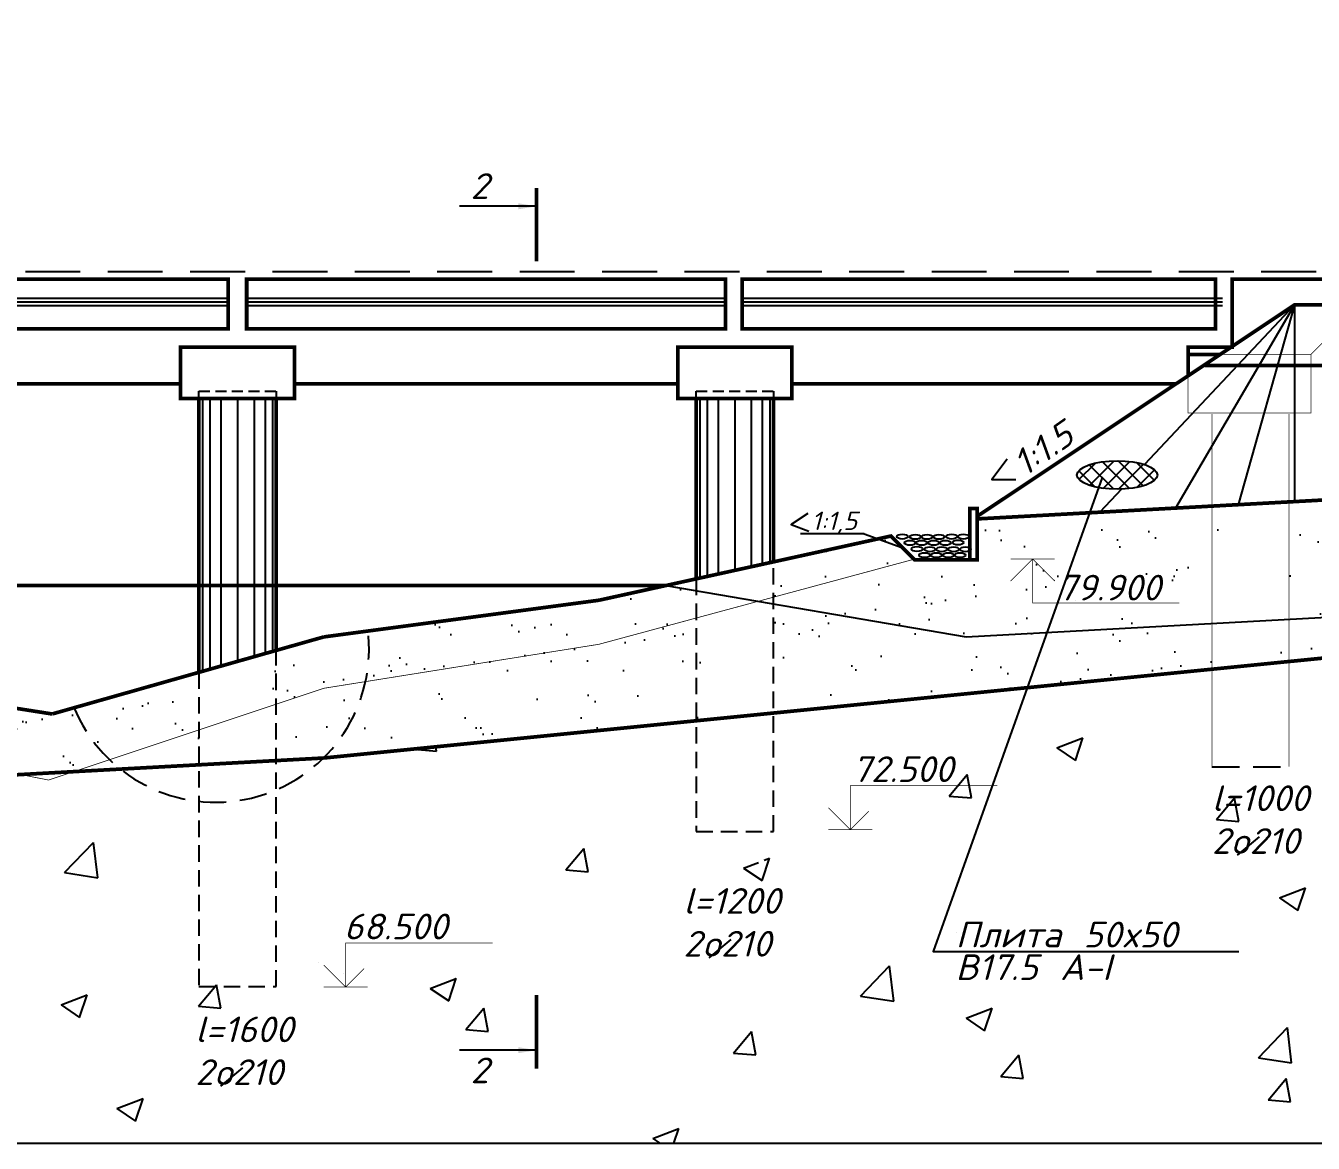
# Model space of a CAD drawing. Extents: x 107 to 891, y -110 to 307.
# Drawn here: x 441.9 to 617.3, y -88.8 to 63.5 of the extents above; entities that cross this region are included whole.
import ezdxf

# ---------------------------------------------------------------- set-up
doc = ezdxf.new("R2010")
doc.units = 0
doc.header["$LTSCALE"] = 1.178451
for name, pattern in [('DASHED2', [9.525, 6.35, -3.175]), ('HIDDEN', [9.525, 6.35, -3.175]), ('HIDDEN2', [4.7625, 3.175, -1.5875])]:
    doc.linetypes.add(name, pattern=pattern)
doc.layers.get('0').update_dxf_attribs({"linetype": 'CONTINUOUS'})
doc.layers.get('DEFPOINTS').update_dxf_attribs({"linetype": 'CONTINUOUS'})
doc.layers.add('2', color=7, linetype='CONTINUOUS')
doc.layers.get('0').off()
doc.styles.add('RAZMER', font='txt.shx', dxfattribs={"oblique": 15, "height": 2.5})
doc.styles.get("Standard").update_dxf_attribs({"font": 'txt.shx', "oblique": 15})
doc.linetypes.add('ZIGZAG', pattern='A,0.75,-0.2,[131,ltypeshp.shx,S=0.2,R=180,X=0.2,Y=0],-0.2', length=1.15)
doc.dimstyles.new('ISO-25_WS', dxfattribs={"dimscale": 1.178451, "dimtxt": 2.5, "dimasz": 2.5, "dimexe": 1.25, "dimexo": 0.625, "dimtad": 1, "dimdec": 4, "dimdsep": 46, "dimtxsty": 'Standard', "dimcen": 2.5, "dimadec": 0, "dimazin": 0, "dimtfac": 1, "dimtdec": 4, "dimtmove": 0, "dimatfit": 3, "dimfxl": 1, "dimtolj": 1, "dimtzin": 0, "dimarcsym": 0})
pattern_1 = [(37.5, (0, 121), (-0.32001, 9.788265), [0, -7.7216, 0, -8.636, 0, -8.255]), (7.5, (0, 121), (8.99047, 14.3365), [0, -4.1656, 0, -6.9596, 0, -2.667]), (327.5, (-6.248, 121), (15.81985, 0.02874), [0, -2.54, 0, -9.144, 0, -11.938]), (317.5, (-6.248, 121), (15.27113, 4.45859), [0, -1.27, 0, -5.9944, 0, -6.858])]

# ---------------------------------------------------------------- blocks, each defined once
blk = doc.blocks.new('_OBLIQUE')
at = {"color": 0, "linetype": 'ByBlock'}
blk.add_line((-0.5, -0.5), (0.5, 0.5), dxfattribs=at)
blk = doc.blocks.new('*D16')
at = {"color": 0, "linetype": 'ByBlock'}
for p, q in [((563, -9.9), (563, -16.25)), ((570.5, -9.9), (570.5, -16.25)), ((563, -15), (570.5, -15))]:
    blk.add_line(p, q, dxfattribs=at)
at = {"layer": 'DEFPOINTS', "color": 0, "linetype": 'ByBlock'}
for p in [(563, -9.27), (570.5, -9.27), (570.5, -15)]:
    blk.add_point(p, dxfattribs=at)
at = {"color": 0, "linetype": 'ByBlock', "xscale": 2.5, "yscale": 2.5, "zscale": 2.5, "rotation": 180}
blk.add_blockref('_OBLIQUE', (563, -15), dxfattribs=at)
at = {"color": 0, "linetype": 'ByBlock', "xscale": 2.5, "yscale": 2.5, "zscale": 2.5}
blk.add_blockref('_OBLIQUE', (570.5, -15), dxfattribs=at)
at = {"color": 0, "linetype": 'ByBlock', "insert": (566.75, -13.12), "char_height": 2.5, "attachment_point": 5, "style": 'RAZMER'}
blk.add_mtext('\\A1;150', dxfattribs=at)
blk = doc.blocks.new('*D19')
at = {"color": 0, "linetype": 'ByBlock'}
for p, q in [((570.5, 4), (559.94, 4)), ((570.5, -1.65), (570.5, 5.25)), ((571.5, 4), (570.5, 4)), ((571.5, -1.65), (571.5, 5.25)), ((571.5, 4), (574, 4))]:
    blk.add_line(p, q, dxfattribs=at)
at = {"layer": 'DEFPOINTS', "color": 0, "linetype": 'ByBlock'}
for p in [(570.5, 4), (570.5, -2.27), (571.5, -2.27)]:
    blk.add_point(p, dxfattribs=at)
at = {"color": 0, "linetype": 'ByBlock', "xscale": 2.5, "yscale": 2.5, "zscale": 2.5}
blk.add_blockref('_OBLIQUE', (570.5, 4), dxfattribs=at)
at = {"color": 0, "linetype": 'ByBlock', "xscale": 2.5, "yscale": 2.5, "zscale": 2.5, "rotation": 180}
blk.add_blockref('_OBLIQUE', (571.5, 4), dxfattribs=at)
at = {"color": 0, "linetype": 'ByBlock', "insert": (562.72, 5.88), "char_height": 2.5, "attachment_point": 5, "style": 'RAZMER'}
blk.add_mtext('\\A1;20', dxfattribs=at)
blk = doc.blocks.new('*D21')
at = {"color": 0, "linetype": 'ByBlock'}
for p, q in [((606.25, 29.6), (606.25, 47.62)), ((622.25, 29.6), (622.25, 47.62)), ((606.25, 46.38), (622.25, 46.38))]:
    blk.add_line(p, q, dxfattribs=at)
at = {"layer": 'DEFPOINTS', "color": 0, "linetype": 'ByBlock'}
for p in [(622.25, 46.38), (606.25, 28.98), (622.25, 28.98)]:
    blk.add_point(p, dxfattribs=at)
at = {"color": 0, "linetype": 'ByBlock', "xscale": 2.5, "yscale": 2.5, "zscale": 2.5, "rotation": 180}
blk.add_blockref('_OBLIQUE', (606.25, 46.38), dxfattribs=at)
at = {"color": 0, "linetype": 'ByBlock', "xscale": 2.5, "yscale": 2.5, "zscale": 2.5}
blk.add_blockref('_OBLIQUE', (622.25, 46.38), dxfattribs=at)
at = {"color": 0, "linetype": 'ByBlock', "insert": (614.25, 48.25), "char_height": 2.5, "attachment_point": 5, "style": 'RAZMER'}
blk.add_mtext('\\A1;320', dxfattribs=at)
blk = doc.blocks.new('*D22')
at = {"color": 0, "linetype": 'ByBlock'}
for p, q in [((183.5, 30.23), (183.5, 61.25)), ((183.5, 60), (622.25, 60)), ((622.25, 30.23), (622.25, 61.25))]:
    blk.add_line(p, q, dxfattribs=at)
at = {"layer": 'DEFPOINTS', "color": 0, "linetype": 'ByBlock'}
for p in [(622.25, 60), (183.5, 29.6), (622.25, 29.6)]:
    blk.add_point(p, dxfattribs=at)
at = {"color": 0, "linetype": 'ByBlock', "xscale": 2.5, "yscale": 2.5, "zscale": 2.5, "rotation": 180}
blk.add_blockref('_OBLIQUE', (183.5, 60), dxfattribs=at)
at = {"color": 0, "linetype": 'ByBlock', "xscale": 2.5, "yscale": 2.5, "zscale": 2.5}
blk.add_blockref('_OBLIQUE', (622.25, 60), dxfattribs=at)
at = {"color": 0, "linetype": 'ByBlock', "insert": (402.88, 61.88), "char_height": 2.5, "attachment_point": 5, "style": 'RAZMER'}
blk.add_mtext('\\A1;8775', dxfattribs=at)
blk = doc.blocks.new('*D50')
at = {"color": 0, "linetype": 'ByBlock'}
for p, q in [((404, 29.605), (404, 47.48)), ((469.5, 29.605), (469.5, 47.48)), ((404, 46.23), (469.5, 46.23))]:
    blk.add_line(p, q, dxfattribs=at)
at = {"layer": 'DEFPOINTS', "color": 0, "linetype": 'ByBlock'}
for p in [(469.5, 46.23), (404, 28.98), (469.5, 28.98)]:
    blk.add_point(p, dxfattribs=at)
at = {"color": 0, "linetype": 'ByBlock', "xscale": 2.5, "yscale": 2.5, "zscale": 2.5, "rotation": 180}
blk.add_blockref('_OBLIQUE', (404, 46.23), dxfattribs=at)
at = {"color": 0, "linetype": 'ByBlock', "xscale": 2.5, "yscale": 2.5, "zscale": 2.5}
blk.add_blockref('_OBLIQUE', (469.5, 46.23), dxfattribs=at)
at = {"color": 0, "linetype": 'ByBlock', "insert": (436.75, 48.105), "char_height": 2.5, "attachment_point": 5, "style": 'RAZMER'}
blk.add_mtext('\\A1;1350', dxfattribs=at)
blk = doc.blocks.new('*D51')
at = {"color": 0, "linetype": 'ByBlock'}
for p, q in [((472, 29.605), (472, 47.48)), ((537.25, 29.605), (537.25, 47.48)), ((472, 46.23), (537.25, 46.23))]:
    blk.add_line(p, q, dxfattribs=at)
at = {"layer": 'DEFPOINTS', "color": 0, "linetype": 'ByBlock'}
for p in [(537.25, 46.23), (472, 28.98), (537.25, 28.98)]:
    blk.add_point(p, dxfattribs=at)
at = {"color": 0, "linetype": 'ByBlock', "xscale": 2.5, "yscale": 2.5, "zscale": 2.5, "rotation": 180}
blk.add_blockref('_OBLIQUE', (472, 46.23), dxfattribs=at)
at = {"color": 0, "linetype": 'ByBlock', "xscale": 2.5, "yscale": 2.5, "zscale": 2.5}
blk.add_blockref('_OBLIQUE', (537.25, 46.23), dxfattribs=at)
at = {"color": 0, "linetype": 'ByBlock', "insert": (504.625, 48.105), "char_height": 2.5, "attachment_point": 5, "style": 'RAZMER'}
blk.add_mtext('\\A1;1350', dxfattribs=at)
blk = doc.blocks.new('*D52')
at = {"color": 0, "linetype": 'ByBlock'}
for p, q in [((539.5, 29.605), (539.5, 47.48)), ((604, 29.605), (604, 47.48)), ((539.5, 46.23), (604, 46.23))]:
    blk.add_line(p, q, dxfattribs=at)
at = {"layer": 'DEFPOINTS', "color": 0, "linetype": 'ByBlock'}
for p in [(604, 46.23), (539.5, 28.98), (604, 28.98)]:
    blk.add_point(p, dxfattribs=at)
at = {"color": 0, "linetype": 'ByBlock', "xscale": 2.5, "yscale": 2.5, "zscale": 2.5, "rotation": 180}
blk.add_blockref('_OBLIQUE', (539.5, 46.23), dxfattribs=at)
at = {"color": 0, "linetype": 'ByBlock', "xscale": 2.5, "yscale": 2.5, "zscale": 2.5}
blk.add_blockref('_OBLIQUE', (604, 46.23), dxfattribs=at)
at = {"color": 0, "linetype": 'ByBlock', "insert": (571.75, 48.105), "char_height": 2.5, "attachment_point": 5, "style": 'RAZMER'}
blk.add_mtext('\\A1;1350', dxfattribs=at)
blk = doc.blocks.new('*D53')
at = {"color": 0, "linetype": 'ByBlock'}
for p, q in [((537.25, 29.6), (537.25, 47.52)), ((539.5, 29.6), (539.5, 47.52)), ((537.25, 46.27), (539.5, 46.27))]:
    blk.add_line(p, q, dxfattribs=at)
at = {"layer": 'DEFPOINTS', "color": 0, "linetype": 'ByBlock'}
for p in [(539.5, 46.27), (537.25, 28.98), (539.5, 28.98)]:
    blk.add_point(p, dxfattribs=at)
at = {"color": 0, "linetype": 'ByBlock', "xscale": 2.5, "yscale": 2.5, "zscale": 2.5, "rotation": 180}
blk.add_blockref('_OBLIQUE', (537.25, 46.27), dxfattribs=at)
at = {"color": 0, "linetype": 'ByBlock', "xscale": 2.5, "yscale": 2.5, "zscale": 2.5}
blk.add_blockref('_OBLIQUE', (539.5, 46.27), dxfattribs=at)
at = {"color": 0, "linetype": 'ByBlock', "insert": (538.38, 48.15), "char_height": 2.5, "attachment_point": 5, "style": 'RAZMER'}
blk.add_mtext('\\A1;5', dxfattribs=at)
blk = doc.blocks.new('*D54')
at = {"color": 0, "linetype": 'ByBlock'}
for p, q in [((469.5, 30.23), (469.5, 47.48)), ((472, 30.23), (472, 47.48)), ((472, 46.23), (469.5, 46.23))]:
    blk.add_line(p, q, dxfattribs=at)
at = {"layer": 'DEFPOINTS', "color": 0, "linetype": 'ByBlock'}
for p in [(469.5, 46.23), (469.5, 29.605), (472, 29.605)]:
    blk.add_point(p, dxfattribs=at)
at = {"color": 0, "linetype": 'ByBlock', "xscale": 2.5, "yscale": 2.5, "zscale": 2.5, "rotation": 180}
blk.add_blockref('_OBLIQUE', (469.5, 46.23), dxfattribs=at)
at = {"color": 0, "linetype": 'ByBlock', "xscale": 2.5, "yscale": 2.5, "zscale": 2.5}
blk.add_blockref('_OBLIQUE', (472, 46.23), dxfattribs=at)
at = {"color": 0, "linetype": 'ByBlock', "insert": (470.75, 48.105), "char_height": 2.5, "attachment_point": 5, "style": 'RAZMER'}
blk.add_mtext('\\A1;5', dxfattribs=at)
blk = doc.blocks.new('*D59')
at = {"color": 0, "linetype": 'ByBlock'}
for p, q in [((604, 30.23), (604, 47.54)), ((606.25, 30.23), (606.25, 47.54)), ((606.25, 46.29), (604, 46.29))]:
    blk.add_line(p, q, dxfattribs=at)
at = {"layer": 'DEFPOINTS', "color": 0, "linetype": 'ByBlock'}
for p in [(604, 46.29), (604, 29.6), (606.25, 29.6)]:
    blk.add_point(p, dxfattribs=at)
at = {"color": 0, "linetype": 'ByBlock', "xscale": 2.5, "yscale": 2.5, "zscale": 2.5, "rotation": 180}
blk.add_blockref('_OBLIQUE', (604, 46.29), dxfattribs=at)
at = {"color": 0, "linetype": 'ByBlock', "xscale": 2.5, "yscale": 2.5, "zscale": 2.5}
blk.add_blockref('_OBLIQUE', (606.25, 46.29), dxfattribs=at)
at = {"color": 0, "linetype": 'ByBlock', "insert": (605.12, 48.17), "char_height": 2.5, "attachment_point": 5, "style": 'RAZMER'}
blk.add_mtext('\\A1;5', dxfattribs=at)

msp = doc.modelspace()

# ---------------------------------------------------------------- hatches: boundary and pattern name
at = {"layer": '2'}
h = msp.add_hatch(dxfattribs=at)
h.set_pattern_fill('AR-SAND', color=256, scale=0.2, style=0)
h.set_pattern_definition(pattern_1)
h.paths.add_polyline_path([(707.5, 1.7276676), (707.5, 3.7276676), (612.65, -1.4459687), (612.65, -4.480696)])
h.paths.add_polyline_path([(707.5, -12.2723324), (707.5, 1.7276676), (612.65, -4.480696), (612.65, -17.4459687)])
h.paths.add_polyline_path([(707.5, -13.7723324), (707.5, -12.2723324), (612.65, -17.4459687), (612.65, -23.2573324)])
h.paths.add_polyline_path([(581.0285979, -19.1707725), (578.348026, -26.6875298), (604.65, -24.0573324), (604.65, -17.8823324)])
h.paths.add_polyline_path([(585.6367254, -6.2488376), (581.0285979, -19.1707725), (604.65, -17.8823324), (604.65, -5.0043324)])
h.paths.add_polyline_path([(604.65, -5.0043324), (604.65, -1.8823324), (586.8475917, -2.8533728), (585.6367254, -6.2488376)])
h.paths.add_polyline_path([(585.6367254, -6.2488376), (586.8475917, -2.8533728), (571.5, -3.6905142), (571.5, -7.1741505)])
h.paths.add_polyline_path([(582.2362767, -15.6775694), (600.5177952, -15.6775694), (600.5177952, -10.4275694), (582.2362767, -10.4275694)], flags=25)
h = msp.add_hatch(dxfattribs=at)
h.set_pattern_fill('ANSI37', color=256, scale=0.5, style=0)
h.set_pattern_definition([(45, (0, -208.7723), (-1.122532, 1.122532), []), (135, (0, -208.7723), (-1.122532, -1.122532), [])])
edge = h.paths.add_edge_path()
edge.add_ellipse((590.5929134, 2.2909812), major_axis=(5.4890911, 0), ratio=0.3537259474, start_angle=0, end_angle=360)
h = msp.add_hatch(dxfattribs=at)
h.set_pattern_fill('AR-SAND', color=256, scale=0.2, style=0)
h.set_pattern_definition(pattern_1)
h.paths.add_polyline_path([(581.0285979, -19.1707725), (582.4587562, -15.1603773), (579.0622565, -15.1603773), (579.0622565, -9.1173578), (579.1052759, -9.1603773), (579.0622565, -9.1603773), (579.0622565, -15.1603773), (582.4587562, -15.1603773), (585.6367254, -6.2488376), (571.5, -7.1741505), (571.5, -9.2723324), (570.5, -9.2723324), (563, -9.2723324), (562.9133858, -9.1857182), (542.5, -14.6973324), (542.5, -15.0667768), (570, -19.7723324)])
h.paths.add_polyline_path([(578.348026, -26.6875298), (581.0285979, -19.1707725), (570, -19.7723324), (542.5, -15.0667768), (542.5, -30.2723324)])
h.paths.add_polyline_path([(562.9133858, -9.1857182), (559.7540984, -6.0264307), (542.5, -9.8223324), (542.5, -14.6973324)])
h.paths.add_polyline_path([(520, -20.7723324), (486.9893844, -26.0540309, -0.1646828178), (483.0182694, -36.2205054), (534.5, -31.0723324), (534.5, -16.8573324)])
h.paths.add_polyline_path([(582.2362767, -15.6775694), (600.5177952, -15.6775694), (600.5177952, -10.4275694), (582.2362767, -10.4275694)], flags=9)
h = msp.add_hatch(dxfattribs=at)
h.set_pattern_fill('AR-SAND', color=256, scale=0.2, style=0)
h.set_pattern_definition(pattern_1)
h.paths.add_polyline_path([(482.5, -19.7723324), (474.75, -21.9716567), (474.75, -29.3556657), (482.5, -26.7723324), (520, -20.7723324), (534.5, -16.8573324), (534.5, -13.6978879), (529.0909091, -12.7723324), (520, -14.7723324)])
h.paths.add_polyline_path([(482.5, -36.2723324), (483.0182694, -36.2205054, 0.1646828178), (486.9893844, -26.0540309), (482.5, -26.7723324), (474.75, -29.3556657), (474.75, -36.6950596)])
h.paths.add_polyline_path([(466.75, -32.0223324), (466.75, -24.241927), (445.5, -30.2723324), (420, -26.2723324), (407, -25.6223324), (407, -33.5147566), (419.5, -34.2723324), (441.1913229, -38.5255329), (448.423913, -38.131028)])
h.paths.add_polyline_path([(466.75, -37.1314233), (466.75, -32.0223324), (456.3728006, -35.4813988, 0.0416095835), (458.2511247, -37.5949983)], flags=17)
h.paths.add_polyline_path([(419.5, -34.2723324), (419.1023088, -34.2482299, -0.0967129532), (415.859002, -39.9072959), (441.1913229, -38.5255329)])
h.paths.add_polyline_path([(407, -33.5147566), (407, -40.3905142), (415.859002, -39.9072959, 0.0967129532), (419.1023088, -34.2482299)])

# ---------------------------------------------------------------- linework, layer by layer
for p, q in [((556.1326906, -5.7027302), (547.4508143, -5.7027302)), ((556.1326906, -5.7027302), (561.2506909, -7.5739079)), ((494.8243202, -35.0754955), (497.8607216, -35.3411462)), ((494.8261922, -35.0757295), (494.8591817, -35.0364142)), ((497.8591818, -35.3445724), (497.7490359, -34.7474288)), ((575.5093185, -34.6041514), (575.5093185, -34.6041514)), ((582.3709587, -34.8937077), (584.8978652, -36.5981277)), ((582.3721971, -34.8943312), (585.9291385, -33.5289493)), ((584.8976775, -36.5978162), (585.9277143, -33.5280168)), ((613.9837172, -35.7648685), (613.9837172, -35.7648685)), ((567.7000598, -41.4513638), (570.1490806, -38.5327344)), ((570.7327172, -41.7206861), (570.1453615, -38.5364032)), ((567.6979547, -41.4511124), (570.7343562, -41.7167631)), ((604.1369936, -44.6391809), (606.5860144, -41.7205515)), ((607.1694848, -44.9087429), (606.5821292, -41.7244601)), ((604.134772, -44.6389209), (607.1711735, -44.9045716)), ((447.1964282, -51.8951057), (451.1531637, -47.771337)), ((451.7144512, -52.5954582), (451.1532037, -47.7709944)), ((515.4977312, -51.501838), (517.946752, -48.5832087)), ((518.5301377, -51.770946), (517.9427821, -48.5866631)), ((539.6889, -51.2789138), (541.7180399, -50.5)), ((542.2143794, -52.9823877), (543.2444161, -49.9125884)), ((542.5, -50.1998336), (543.2458414, -49.9135319)), ((447.1963169, -51.8955988), (451.7143016, -52.5963117)), ((515.4956236, -51.5015549), (518.532025, -51.7672056)), ((539.6876747, -51.2782613), (542.2145813, -52.9826813)), ((612.6951731, -55.3474349), (616.2521145, -53.982053)), ((615.2205348, -57.0508374), (616.2505715, -53.981038)), ((612.6938369, -55.3467473), (615.2207434, -57.0511673)), ((498.1550196, -58.4031497), (498.1550196, -58.4031497)), ((498.8042585, -61.0140403), (498.8042585, -61.0140403)), ((568.662939, -60.008182), (568.662939, -60.008182)), ((481.747972, -64.081106), (481.747972, -64.081106)), ((555.6280445, -68.7120369), (559.5847801, -64.5882681)), ((560.1460842, -69.4123653), (559.5848367, -64.5879016)), ((485.1547076, -65.5861772), (485.1547076, -65.5861772)), ((497.0056029, -67.6634965), (500.5625443, -66.2981146)), ((499.5310812, -69.3669593), (500.561118, -66.2971599)), ((465.4379427, -70.0992815), (467.8869635, -67.1806522)), ((468.4706815, -70.3679099), (467.8833259, -67.1836271)), ((497.0043908, -67.6628149), (499.5312973, -69.3672349)), ((446.7065418, -69.920364), (449.2334483, -71.624784)), ((446.7077407, -69.9210747), (450.2646821, -68.5556928)), ((449.233218, -71.6245264), (450.2632547, -68.554727)), ((465.4360681, -70.0990157), (468.4724695, -70.3646664)), ((555.6279487, -68.7127091), (560.1459334, -69.413422)), ((501.8748765, -73.2870986), (504.3238973, -70.3684693)), ((504.9074492, -73.5559668), (504.3200935, -70.3716839)), ((570.010553, -71.7313009), (572.5374595, -73.4357209)), ((570.011876, -71.7320175), (573.5688174, -70.3666356)), ((572.5372366, -73.4354089), (573.5672733, -70.3656095)), ((501.8728854, -73.2868241), (504.9092868, -73.5524748)), ((538.3118103, -76.4749157), (540.7608311, -73.5562864)), ((541.3442168, -76.7440237), (540.7568612, -73.5597408)), ((609.8438527, -77.1205025), (613.8005883, -72.9967337)), ((614.3619007, -77.8208189), (613.8006532, -72.9963552)), ((538.3097027, -76.4746326), (541.3461041, -76.7402833)), ((574.7487441, -79.6627328), (577.1977649, -76.7441035)), ((577.7809845, -79.9320805), (577.1936289, -76.7477976)), ((609.8437647, -77.1212642), (614.3617493, -77.8219772)), ((574.7465199, -79.662441), (577.7829214, -79.9280917)), ((611.1856779, -82.8505499), (613.6346987, -79.9319206)), ((614.2177522, -83.1201374), (613.6303966, -79.9358545)), ((454.3211069, -84.0473685), (456.8480134, -85.7517884)), ((454.3223058, -84.0480791), (457.8792472, -82.6826972)), ((456.8477831, -85.7515308), (457.8778198, -82.6817314)), ((611.1833372, -82.8502495), (614.2197387, -83.1159002)), ((527.3285789, -88.1166002), (530.8855203, -86.7512183)), ((530.205465, -88.7723324), (530.8839752, -86.7501811)), ((107.5, -88.7723324), (707.5, -88.7723324)), ((527.3272691, -88.1158545), (528.3005375, -88.7723324)), ((562.0461173, -88.7703936), (562.0461173, -88.7703936))]:
    msp.add_line(p, q, dxfattribs=at)
for points, const_width in [([(511.5, 31.4129553), (511.5, 41.4129553)], 0.5), ([(600.25, 18.7276676), (600.25, 19.7276676), (606.25, 19.7276676), (606.25, 28.9776676), (622.25, 28.9776676), (622.25, 25.6004826)], 0.5), ([(600.25, 15.811001), (600.25, 18.7276676), (604.625, 18.7276676)], 0.5), ([(602.5, 17.2276676), (632.25, 17.2276676), (632.25, -0.2950596)], 0.5), ([(410.75, 14.7276676), (463, 14.7276676)], 0.5), ([(410.75, 14.7276676), (463, 14.7276676)], 0.5), ([(478.5, 14.7276676), (530.75, 14.7276676)], 0.5), ([(546.25, 14.7276676), (598.625, 14.7276676)], 0.5), ([(465.5, 12.7276676), (465.5, -24.5966567)], 0.5), ([(476, 12.7276676), (476, -21.616927)], 0.5), ([(533.25, 12.7276676), (533.25, -11.8573324)], 0.5), ([(543.75, 12.7276676), (543.75, -9.5473324)], 0.5), ([(571.5, -3.6905142), (707.5, 3.7276676)], 0.5), ([(576.0622565, -9.1603773), (582.0622565, -9.1603773)], 0.1), ([(579.0622565, -9.1603773), (576.0622565, -12.1603773)], 0.1), ([(579.0622565, -9.1603773), (579.0622565, -15.1603773), (599.0622565, -15.1603773)], 0.1), ([(579.1052759, -9.1603773), (582.1052759, -12.1603773)], 0.1), ([(277.55, -12.7723324), (529.0909091, -12.7723324)], 0.5), ([(482.5, -36.2723324), (707.5, -13.7723324)], 0.5), ([(482.5, -19.7723324), (520, -14.7723324)], 0.5), ([(445.5, -30.2723324), (482.5, -19.7723324)], 0.5), ([(420, -26.2723324), (445.5, -30.2723324)], 0.5), ([(345, -43.7723324), (482.5, -36.2723324)], 0.5), ([(554.25, -46.0422693), (554.25, -40.0422693), (574.25, -40.0422693)], 0.1), ([(554.25, -46.0422693), (551.25, -43.0422693)], 0.1), ([(554.25, -46.0422693), (556.75, -43.5422693)], 0.1), ([(551.25, -46.0422693), (557.25, -46.0422693)], 0.1), ([(485.5, -67.4834954), (485.5, -61.4834954), (505.5, -61.4834954)], 0.1), ([(485.5, -67.4834954), (482.5, -64.4834954)], 0.1), ([(485.5, -67.4834954), (488, -64.9834954)], 0.1), ([(482.5, -67.4834954), (488.5, -67.4834954)], 0.1), ([(511.5, -78.5870447), (511.5, -68.5870447)], 0.5)]:
    msp.add_lwpolyline(points, dxfattribs=dict(at, const_width=const_width))
at = {"layer": '2', "linetype": 'HIDDEN'}
msp.add_lwpolyline([(707.5, 30), (107.5, 30)], dxfattribs=at)
at = {"layer": '2', "const_width": 0.5}
for points in [[(404, 22.23), (469.5, 22.23), (469.5, 28.98), (404, 28.98)], [(472, 22.23), (537.25, 22.23), (537.25, 28.98), (472, 28.98)], [(539.5, 22.23), (604, 22.23), (604, 28.98), (539.5, 28.98)], [(463, 12.7276676), (478.5, 12.7276676), (478.5, 19.7276676), (463, 19.7276676)], [(530.75, 12.7276676), (546.25, 12.7276676), (546.25, 19.7276676), (530.75, 19.7276676)], [(570.5, -2.2723324), (571.5, -2.2723324), (571.5, -9.2723324), (570.5, -9.2723324)]]:
    msp.add_lwpolyline(points, close=True, dxfattribs=at)
at = {"layer": '2'}
for points in [[(404, 26.3928697), (469.4240914, 26.3928697)], [(472.0188997, 26.3928697), (537.25, 26.3928697)], [(539.5, 26.3928697), (604.9364656, 26.3928697)], [(404, 25.8928697), (469.4240914, 25.8928697)], [(404, 25.3928697), (469.4240914, 25.3928697)], [(472.0188997, 25.8928697), (537.25, 25.8928697)], [(472.0188997, 25.3928697), (537.25, 25.3928697)], [(539.5, 25.8928697), (604.9364656, 25.8928697)], [(539.5, 25.3928697), (604.9364656, 25.3928697)], [(614.75, 25.4776676), (594.3326688, 3.7122532)], [(614.75, 25.4776676), (598.5273885, -2.216293)], [(614.75, 25.4776676), (607.0608235, -1.7508329)], [(614.75, 25.4776676), (614.75, -1.3314233)], [(466, 12.7276676), (466, -24.4547648)], [(467, 12.7276676), (467, -24.170981)], [(468.5, 12.7276676), (468.5, -23.7453053)], [(470.75, 12.7276676), (470.75, -23.1067918)], [(473, 12.7276676), (473, -22.4682783)], [(474.5, 12.7276676), (474.5, -22.0426026)], [(475.5, 12.7276676), (475.5, -21.7588188)], [(533.75, 12.7276676), (533.75, -11.7473324)], [(534.75, 12.7276676), (534.75, -11.5273324)], [(536.25, 12.7276676), (536.25, -11.1973324)], [(538.5, 12.7276676), (538.5, -10.7023324)], [(540.75, 12.7276676), (540.75, -10.2073324)], [(542.25, 12.7276676), (542.25, -9.8773324)], [(543.25, 12.7276676), (543.25, -9.6573324)], [(575.611789, 4.4385846), (573.5334396, 1.6702535), (576.7664308, 1.6702535)], [(588.5654361, 1.9637407), (565.5287188, -62.6349405), (607.16134, -62.6349405)], [(591.1888157, 0.3608228), (588.2452095, -2.7771391)], [(548.4675397, -2.9456614), (546.1573427, -4.4728266), (548.5933366, -5.3419423)], [(607, -49.5), (610, -47)], [(535, -63.5), (538, -61)], [(468.5, -81), (471.5, -78.5)]]:
    msp.add_lwpolyline(points, dxfattribs=at)
for points in [[(571.5, -3.3556657, 0.5, 0.5, 0), (614.75, 25.4776676, 0.5, 0.5, 0), (707.5, 25.4776676, 0, 0, 0)], [(570.5, -9.2723324, 0.5, 0.5, 0), (563, -9.2723324, 0.5, 0.5, 0), (559.7540984, -6.0264307, 0.5, 0.5, 0), (520, -14.7723324, 0, 0, 0)]]:
    msp.add_lwpolyline(points, format="xyseb", dxfattribs=at)
at = {"layer": '2', "linetype": 'HIDDEN2', "const_width": 0.1}
for points in [[(622.25, 25.284871), (622.25, 23.9776676), (617, 18.7276676)], [(604.625, 18.7276676), (617, 18.7276676), (617, 10.7276676), (600.25, 10.7276676), (600.25, 15.811001)], [(603.5, 10.6161257), (603.5, -37.4688743)], [(614, 10.6161257), (614, -37.4688743)]]:
    msp.add_lwpolyline(points, dxfattribs=at)
at = {"layer": '2', "linetype": 'DASHED2', "ltscale": 0.2}
for points in [[(465.5, 12.7276676), (465.5, 13.7276676), (476, 13.7276676), (476, 12.7276676)], [(533.25, 12.7276676), (533.25, 13.7276676), (543.75, 13.7276676), (543.75, 12.7276676)]]:
    msp.add_lwpolyline(points, dxfattribs=at)
at = {"layer": '2', "linetype": 'HIDDEN2', "ltscale": 0.7, "const_width": 0.1}
msp.add_lwpolyline([(242.6711852, -9.7134168), (282.5, -19.2723324), (307.5, -31.2723324), (345, -37.2723324), (370, -31.2723324), (419.5, -34.2723324), (445, -39.2723324), (482.5, -26.7723324), (520, -20.7723324), (562.9133858, -9.1857182)], dxfattribs=at)
at = {"layer": '2', "linetype": 'DASHED2', "ltscale": 0.3}
for points in [[(533.25, -11.8573324), (533.25, -46.3020303), (543.75, -46.3020303), (543.75, -9.5473324)], [(465.5, -24.5966567), (465.5, -67.4325741), (476, -67.4325741), (476, -21.616927)]]:
    msp.add_lwpolyline(points, dxfattribs=at)
at = {"layer": '2', "linetype": 'ZIGZAG', "ltscale": 5}
for points in [[(570, -19.7723324), (707.5, -12.2723324)], [(529.0909091, -12.7723324), (570, -19.7723324)]]:
    msp.add_lwpolyline(points, dxfattribs=at)
at = {"layer": '2', "linetype": 'HIDDEN2'}
msp.add_lwpolyline([(448.4227412, -29.2777135, 0.8597319586), (488.5935612, -19.6364717)], format="xyb", dxfattribs=at)
msp.add_lwpolyline([(603.5, -37.4688743), (614, -37.4688743)], dxfattribs=at)
at = {"layer": '2'}
for centre, major_axis, ratio in [((590.5929134, 2.2909812), (5.4890911, 0), 0.3537259474), ((561.3157804, -6.1021091), (0.7489521, 0), 0.4354209719), ((562.3527925, -6.946154), (0.7489521, 0), 0.4354209719), ((563.0825416, -6.1404734), (0.7489521, 0), 0.4354209719), ((563.9659197, -6.946154), (0.7489521, 0), 0.4354209719), ((564.6956687, -6.1404734), (0.7489521, 0), 0.4354209719), ((565.5790468, -6.946154), (0.7489521, 0), 0.4354209719), ((566.3087959, -6.1404734), (0.7489521, 0), 0.4354209719), ((567.1921739, -6.946154), (0.7489521, 0), 0.4354209719), ((568.037146, -6.1021091), (0.7489521, 0), 0.4354209719), ((568.920524, -6.9077897), (0.7489521, 0), 0.4354209719), ((569.6502731, -6.1021091), (0.7489521, 0), 0.4354209719), ((563.3129876, -7.790205), (0.7489521, 0), 0.4354209719), ((564.3499997, -8.6342499), (0.7489521, 0), 0.4354209719), ((565.0797488, -7.8285693), (0.7489521, 0), 0.4354209719), ((565.9631268, -8.6342499), (0.7489521, 0), 0.4354209719), ((566.6928759, -7.8285693), (0.7489521, 0), 0.4354209719), ((567.576254, -8.6342499), (0.7489521, 0), 0.4354209719), ((568.306003, -7.8285693), (0.7489521, 0), 0.4354209719), ((569.1893811, -8.6342499), (0.7489521, 0), 0.4354209719), ((569.9191302, -7.8285693), (0.7489521, 0), 0.4354209719)]:
    msp.add_ellipse(centre, major_axis=major_axis, ratio=ratio, dxfattribs=at)

# ---------------------------------------------------------------- texts
at = {"layer": '2', "oblique": 15}
for s, height, p in [('2', 3.5, (502.5, 39.9129553)), ('1:1,5', 2.5, (548.935586, -5.1999429)), ('79.900', 3.5, (582.5279434, -14.8025694)), ('72.500', 3.5, (554.5, -39.5422693)), ('l=1000', 3.5, (603.5, -43.5)), ('2o210', 3.5, (603.5, -49.3333333)), ('l=1200', 3.5, (531.5, -57.5)), ('68.500', 3.5, (485.25, -60.9834954)), ('Плита 50x50', 3.5, (568.5817772, -62.0804461)), ('2o210', 3.5, (531.5, -63.3333333)), ('B17.5 A-I', 3.5, (568.5817772, -66.5275406)), ('l=1600', 3.5, (465, -75)), ('2', 3.5, (502.5, -80.5870447)), ('2o210', 3.5, (465, -80.8333333))]:
    msp.add_text(s, height=height, dxfattribs=at).set_placement(p)
msp.add_text('1:1.5', height=3.5, rotation=35, dxfattribs=at).set_placement((578, 2))

# ---------------------------------------------------------------- dimensions: what is measured, and where the dimension line sits
at = {"layer": '2'}
for base, p1, p2, override, picture, middle in [((622.25, 60), (183.5, 29.6026676), (622.25, 29.6026676), {"dimscale": 1, "dimtxt": 2, "dimlfac": 20, "dimtxsty": 'RAZMER', "dimblk1": 'OBLIQUE', "dimblk2": 'OBLIQUE', "dimsah": 1}, '*D22', (402.875, 61.875)), ((469.5, 46.23), (404, 28.98), (469.5, 28.98), {"dimscale": 1, "dimtxt": 2, "dimdec": 0, "dimlfac": 20.61, "dimtxsty": 'RAZMER', "dimblk1": 'OBLIQUE', "dimblk2": 'OBLIQUE', "dimsah": 1}, '*D50', (436.75, 48.105)), ((537.25, 46.23), (472, 28.98), (537.25, 28.98), {"dimscale": 1, "dimtxt": 2, "dimdec": 0, "dimlfac": 20.69, "dimtxsty": 'RAZMER', "dimblk1": 'OBLIQUE', "dimblk2": 'OBLIQUE', "dimsah": 1}, '*D51', (504.625, 48.105)), ((604, 46.23), (539.5, 28.98), (604, 28.98), {"dimscale": 1, "dimtxt": 2, "dimdec": 0, "dimlfac": 20.93, "dimtxsty": 'RAZMER', "dimblk1": 'OBLIQUE', "dimblk2": 'OBLIQUE', "dimsah": 1}, '*D52', (571.75, 48.105)), ((570.5, 4), (571.5, -2.2723324), (570.5, -2.2723324), {"dimscale": 1, "dimtxt": 2, "dimlfac": 20, "dimtxsty": 'RAZMER', "dimblk1": 'OBLIQUE', "dimblk2": 'OBLIQUE', "dimsah": 1}, '*D19', (562.7208863, 5.875)), ((570.5, -15), (563, -9.2723324), (570.5, -9.2723324), {"dimscale": 1, "dimtxt": 2, "dimlfac": 20, "dimtxsty": 'RAZMER', "dimblk1": 'OBLIQUE', "dimblk2": 'OBLIQUE', "dimsah": 1}, '*D16', (566.75, -13.125))]:
    dim = msp.add_linear_dim(base=base, p1=p1, p2=p2, dimstyle='ISO-25_WS', override=override, dxfattribs=at)
    dim.commit()
    dim.dimension.update_dxf_attribs({"geometry": picture, "text_midpoint": middle})
for base, p1, p2, override, picture, middle in [((469.5, 46.23), (472, 29.605), (469.5, 29.605), {"dimscale": 1, "dimtxt": 2, "dimdec": 0, "dimlfac": 2.1, "dimtxsty": 'RAZMER', "dimblk1": 'OBLIQUE', "dimblk2": 'OBLIQUE', "dimsah": 1}, '*D54', (470.75, 46.23)), ((539.5, 46.272597), (537.25, 28.98), (539.5, 28.98), {"dimscale": 1, "dimtxt": 2, "dimdec": 0, "dimlfac": 2.3, "dimtxsty": 'RAZMER', "dimblk1": 'OBLIQUE', "dimblk2": 'OBLIQUE', "dimsah": 1}, '*D53', (538.375, 46.272597)), ((604, 46.2922375), (606.25, 29.605), (604, 29.605), {"dimscale": 1, "dimtxt": 2, "dimdec": 0, "dimlfac": 2.1, "dimtxsty": 'RAZMER', "dimblk1": 'OBLIQUE', "dimblk2": 'OBLIQUE', "dimsah": 1}, '*D59', (605.125, 46.2922375)), ((622.25, 46.375), (606.25, 28.9776676), (622.25, 28.9776676), {"dimscale": 1, "dimtxt": 2, "dimlfac": 20, "dimtxsty": 'RAZMER', "dimblk1": 'OBLIQUE', "dimblk2": 'OBLIQUE', "dimsah": 1}, '*D21', (614.25, 46.375))]:
    dim = msp.add_linear_dim(base=base, p1=p1, p2=p2, dimstyle='ISO-25_WS', override=override, dxfattribs=at)
    dim.commit()
    dim.dimension.update_dxf_attribs({"geometry": picture, "text_midpoint": middle, "dimtype": 160})

# ---------------------------------------------------------------- leaders
for points in [[(511.5, 38.9129553), (501, 38.9129553)], [(511.5, -76.0870447), (501, -76.0870447)]]:
    msp.add_leader(points, dimstyle='ISO-25_WS', override={"dimscale": 1, "dimtxt": 2, "dimlfac": 20, "dimtxsty": 'RAZMER'}, dxfattribs=at)

doc.saveas('drawing.dxf')
